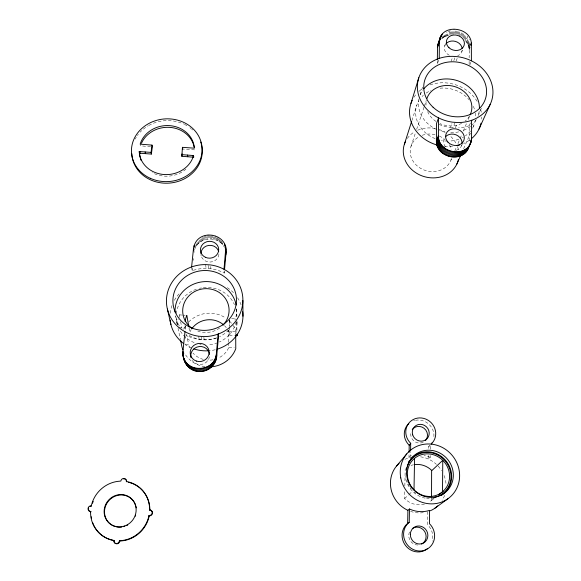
<?xml version="1.0" encoding="UTF-8"?>
<svg xmlns="http://www.w3.org/2000/svg" width="581" height="581" viewBox="0 0 581 581"><rect width="100%" height="100%" fill="white"/><g stroke="black" fill="none" stroke-linecap="round" stroke-linejoin="round"><path stroke-width="0.44" stroke-dasharray="2.9 2.18" d="M469.187 140.82L469.201 125.714L470.523 122.649M428.531 455.548L428.48 459.128L430.216 457.363L430.238 455.555M430.318 449.229L430.368 445.62M431.523 498.621L431.269 500.633A20.611 19.536 51.5 0 1 429.163 502.115M437.326 60.714L437.282 64.244L438.945 59.226M427.79 511.687L427.725 524.904A16.05 15.142 60.3 0 1 432.235 541.151M428.625 448.379L428.647 446.593L429.802 445.344M404.892 459.375A28.752 27.249 51.5 0 1 408.16 458.002L410.513 455.976L410.607 451.466M424.428 504.141A20.611 19.536 51.5 0 1 404.812 498.796L404.732 491.315M404.848 485.89L405.211 468.7M408.966 457.763L409.053 453.282M191.607 266.948L192.137 270.739L193.996 270.114A37.874 35.652 -6.8 0 1 206.066 268.407L210.932 268.756A37.874 35.652 -6.8 0 1 222.494 272.184L224.215 273.07L224.455 270.463M185.216 338.44L185.397 336.675M192.137 270.739L192.398 268.131M193.197 260.317L193.379 258.581M193.996 252.503L194.127 251.537M411.922 120.521L416.773 105.284M420.136 94.725L422.801 86.344M441.495 38.854L442.206 38.259L443.194 35.238M442.206 38.259L442.969 37.714L444.204 33.93M442.969 37.714L443.768 37.22L445.01 33.429M443.768 37.22L444.61 36.77L445.852 32.979M444.61 36.77L445.489 36.371L446.985 31.824M445.489 36.371L446.404 36.029L447.653 32.231M446.404 36.029L447.341 35.739L448.859 31.185M410.999 146.318L415.531 132.7M416.664 129.294L424.021 107.165M424.304 106.316L426.287 100.36M235.712 335.222L235.886 330.8A29.689 28.142 -7.7 0 0 236.808 319.84M444.683 46.037L445.249 44.323M450.079 30.19L448.314 35.499L447.341 35.739M449.549 34.562L450.82 30.764M450.558 34.439L451.836 30.64M451.575 34.373L453.376 29.057M452.599 34.366L454.407 29.05M453.63 34.417L454.93 30.619M454.923 33.763L455.962 30.728M455.947 33.93L457.262 30.132M456.971 34.148L458.286 30.357M457.973 34.424L459.026 31.396M458.961 34.758L460.29 30.967M459.389 36.654L460.994 32.108M451.11 61.383L452.592 57.185M460.864 35.579L461.939 32.551M461.772 36.058L462.846 33.037M453.826 60.656L455.025 57.301M181.795 315.033L179.275 314.851L178.977 315.679A29.689 28.142 -7.7 0 0 178.476 317.458M462.65 36.596L463.732 33.567M194.599 249.648C198.404 236.75 218.601 235.196 224.397 247.303M463.217 37.925L464.575 34.148M464.016 38.549L465.374 34.773M456.252 60.911L457.16 58.398M464.764 39.21L466.136 35.441M465.199 40.663L466.841 36.138M461.764 51.796L462.382 50.097M467.778 36.124L465.853 41.396C469.942 45.819 469.288 52.326 469.128 57.831M466.456 42.159L468.112 37.642M467.001 42.95L468.38 39.188M467.487 43.764L469.15 39.261M467.908 44.606L469.855 39.355M468.271 45.463L469.949 40.968M468.577 46.327L469.971 42.587M468.809 47.214L469.927 44.221M468.983 48.1L469.818 45.863M469.085 48.993L469.92 46.756M469.114 49.879L470.799 45.412M469.782 64.999L471.075 61.666M228.638 342.775L228.696 347.721A21.192 20.204 -8.7 0 1 218.26 358.128M439.163 124.465A37.801 32.405 15.9 0 0 450.406 127.515L451.916 123.695M455.032 122.424L452.882 127.776L450.406 127.515M455.359 127.893L457.225 123.31M228.587 341.875L228.021 331.09L228.369 330.248M450.929 160.182L451.633 158.519M454.807 151.045L456.572 146.891M457.981 143.565L459.738 139.411M460.094 138.583L461.859 134.429M463.268 131.103L466.79 122.794M468.199 119.475L469.608 116.149M461.59 145.642L462.229 144.161M463.594 148.729L470.487 133.078M472.614 128.234L474.06 124.951M478.199 115.532L481.424 108.226M404.579 498.556L408.349 495.07M408.98 494.489L412.75 491.003M431.269 500.633L434.704 497.953M428.647 446.593L428.756 446.513A15.2 14.394 42.3 0 0 430.151 445.235M469.201 125.714L467.385 126.309A37.801 32.405 15.9 0 1 458.649 127.82M410.513 455.976L411.421 455.7M216.524 337.931A37.874 35.652 -6.8 0 1 204.171 339.762L199.174 339.406A37.874 35.652 -6.8 0 1 187.329 335.833L185.579 334.91M182.637 315.091L185.157 315.272M231.637 318.62L234.993 318.86M178.788 327.553L185.542 328.04L186.022 330.625M228.021 331.09L235.61 331.635M227.788 329.885A21.192 20.204 -8.7 0 1 229.807 334.75L229.909 335.193L234.39 335.513M184.969 344.141L188.571 344.402L188.672 344.86A21.192 20.204 -8.7 0 0 189.486 347.38M228.87 347.271L234.274 347.656M194.519 149.862L182.652 149.019M150.602 146.673L140.522 145.846L140.166 144.146M430.216 457.363L429.323 456.957A29.021 27.496 51.2 0 0 424.028 455.344M185.041 325.469L185.542 328.04M175.469 315.999L175.818 317.684M176.559 321.206L177.307 324.786M178.018 328.2L180.4 339.573M179.275 314.851L179.776 317.393M180.611 321.634L181.947 328.418M186.661 334.068L188.571 344.402M189.014 327.873L189.791 332.325L189.972 331.896A21.192 20.204 -8.7 0 1 191.272 329.55M198.702 336.225L199.174 339.406M201.222 336.486L201.665 339.66M203.858 337.379L204.171 339.762M195.586 245.356L195.782 246.954M196.109 244.507L196.298 246.104M196.683 243.693L196.879 245.298M197.322 242.916L197.511 244.521M198.005 242.175L198.194 243.788M198.746 241.478L198.927 243.09M199.436 240.026L199.711 242.444M200.271 239.423L200.532 241.841M201.135 238.871L201.396 241.297M202.043 238.37L202.297 240.803M202.892 237.121L203.227 240.36M205.674 264.595L206.066 268.407M203.946 237.542L204.185 239.975M208.216 265.459L208.506 268.509M204.773 235.588L205.173 239.648M205.79 235.327L206.175 239.387M206.967 236.743L207.192 239.176M207.86 234.971L208.223 239.038M210.729 266.476L210.932 268.756M208.913 234.891L209.262 238.958M210.031 235.683L210.307 238.936M211.077 235.733L211.346 238.98M212.058 235.029L212.377 239.089M213.212 236.823L213.401 239.256M214.229 237.055L214.411 239.488M215.108 235.726L215.398 239.779M216.197 237.694L216.364 240.127M217.141 238.108L217.301 240.534M217.948 236.954L218.209 240.999M218.928 239.096L219.081 241.514M219.771 239.67L219.916 242.088M220.562 240.287L220.707 242.705M221.317 240.962L221.455 243.374M222.015 241.674L222.153 244.085M222.712 243.228L222.799 244.833M224.092 270.804L224.215 273.07M229.161 319.318L229.495 326.369M229.539 327.256L229.909 335.193M229.575 320.342L229.655 322.056M236.757 322.499L236.99 332.187M236.663 309.005L236.707 310.719M236.794 314.292L236.852 316.754M236.946 321.061L237.004 323.508M469.128 61.368L469.136 64.019M411.007 465.454A20.611 19.536 51.5 0 1 413.483 464.785M434.225 498.164A23.974 22.644 49.6 0 1 426.628 498.389M425.11 498.135A23.974 22.644 49.6 0 1 412.837 491.591L411.74 490.458A23.974 22.644 49.6 0 1 405.385 476.435M415.626 493.087A23.255 21.969 49.6 0 1 414.442 492.129M411.254 488.832A23.255 21.969 49.6 0 1 410.339 487.604M409.496 486.326A23.255 21.969 49.6 0 1 408.073 483.639M407.484 482.237A23.255 21.969 49.6 0 1 406.998 480.807M417.862 545.007A9.071 8.562 60.3 0 1 410.128 540.512A9.071 8.562 60.3 0 1 409.721 531.557M423.317 512.696A28.752 27.249 51.5 0 1 410.564 511.389M409.866 457.487A28.752 27.249 51.5 0 1 411.602 457.087M420.557 456.833A28.752 27.249 51.5 0 1 427.594 458.729L429.279 459.484A28.752 27.249 51.5 0 1 436.404 464.357M438.161 466.115A28.752 27.249 51.5 0 1 441.56 470.559M444.08 475.556A28.752 27.249 51.5 0 1 446.07 484.583M444.574 495.39A28.752 27.249 51.5 0 1 442.272 500.292M423.2 442.228A8.592 8.134 42.3 0 1 413.897 440.972A8.592 8.134 42.3 0 1 411.057 431.981M413.694 420.76A15.2 14.394 42.3 0 1 414.602 420.491M415.531 420.281A15.2 14.394 42.3 0 1 433.913 436.709M135.206 139.07A35.252 31.28 -4.9 0 1 136.259 137.239M137.436 135.467A35.252 31.28 -4.9 0 1 138.293 134.327M140.166 132.148A35.252 31.28 -4.9 0 1 141.699 130.609M143.34 129.164A35.252 31.28 -4.9 0 1 148.184 125.801M148.83 125.431A35.252 31.28 -4.9 0 1 183.683 124.014M184.344 124.327A35.252 31.28 -4.9 0 1 187.547 126.084M189.943 127.704A35.252 31.28 -4.9 0 1 191.076 128.583M191.628 129.04A35.252 31.28 -4.9 0 1 192.696 129.991M185.913 169.224A27.532 24.431 -4.9 0 1 158.896 175.251M157.182 174.75A27.532 24.431 -4.9 0 1 152.324 172.666M236.67 308.816A30.866 29.123 -7.1 0 1 234.927 320.095M228.725 329.979A30.866 29.123 -7.1 0 1 219.589 336.639M216.473 337.946A30.866 29.123 -7.1 0 1 187.983 334.707M179.326 325.912A30.866 29.123 -7.1 0 1 175.433 315.817M219.654 328.047A23.218 21.904 -7.1 0 1 197.852 331.264M209.421 356.734A9.405 8.998 -12 0 1 202.028 364.309A9.405 8.998 -12 0 1 192.18 360.438M204.919 366.669A28.171 26.857 -8.7 0 1 184.46 353.088M183.632 329.304A28.171 26.857 -8.7 0 1 185.361 326.188M188.702 321.983A28.171 26.857 -8.7 0 1 225.334 317.771M229.502 321.104A28.171 26.857 -8.7 0 1 231.863 323.733M232.908 325.157A28.171 26.857 -8.7 0 1 236.54 333.102M236.068 309.361A30.365 28.701 -7.3 0 1 236.837 316.173M236.169 321.772A30.365 28.701 -7.3 0 1 219.4 341.998M217.563 342.775A30.365 28.701 -7.3 0 1 207.795 344.86M201.135 344.526A30.365 28.701 -7.3 0 1 199.82 344.286M194.119 342.572A30.365 28.701 -7.3 0 1 179.74 330.066M177.452 324.866A30.365 28.701 -7.3 0 1 176.174 317.458M176.312 313.696A30.365 28.701 -7.3 0 1 197.584 288.83M199.479 288.314A30.365 28.701 -7.3 0 1 201.404 287.922M203.35 287.639A30.365 28.701 -7.3 0 1 234.455 304.633M212.958 359.799A21.192 20.204 -8.7 0 1 207.395 360.104M203.292 359.421A21.192 20.204 -8.7 0 1 192.965 353.052M224.527 325.709A21.192 20.204 -8.7 0 1 226.299 327.691M218.935 254.318A9.042 8.366 -3.8 0 1 210.903 262.002A9.042 8.366 -3.8 0 1 201.295 256.25M201.135 255.727A9.042 8.366 -3.8 0 1 200.939 254.645M215.217 349.74A36.523 34.526 -7.3 0 1 208.049 350.808M191.57 348.048A36.523 34.526 -7.3 0 1 185.295 344.729M170.182 313.253A36.523 34.526 -7.3 0 1 172.383 304.459M174.365 300.341A36.523 34.526 -7.3 0 1 179.899 292.991M227.316 287.66A36.523 34.526 -7.3 0 1 234.296 293.572M237.542 297.755A36.523 34.526 -7.3 0 1 241.18 305.163M229.531 320.676A22.332 21.17 -7.7 0 1 229.437 326.202M185.354 327.161A22.332 21.17 -7.7 0 1 185.157 325.788M177.699 324.786A29.689 28.142 -7.7 0 1 178.091 319.274M469.448 140.217A36.443 31.512 16.1 0 1 463.638 143.492M452.497 146.397A36.443 31.512 16.1 0 1 442.976 146.238M413.912 97.288A36.443 31.512 16.1 0 1 416.889 93.439M418.886 91.457A36.443 31.512 16.1 0 1 422.249 88.82M430.078 84.891A36.443 31.512 16.1 0 1 477.916 102.728M480.625 109.381A36.443 31.512 16.1 0 1 481.366 112.83M481.7 116.999A36.443 31.512 16.1 0 1 481.634 119.076M475.381 119.976A30.306 26.196 16.1 0 1 473.37 126.535M470.595 130.943A30.306 26.196 16.1 0 1 465.403 135.816M463.34 137.131A30.306 26.196 16.1 0 1 462.258 137.719M458.83 139.222A30.306 26.196 16.1 0 1 449.374 141.067M447.399 141.096A30.306 26.196 16.1 0 1 441.458 140.479M435.06 138.598A30.306 26.196 16.1 0 1 418.93 100.629M422.104 96.511A30.306 26.196 16.1 0 1 423.36 95.284M426.163 93.083A30.306 26.196 16.1 0 1 430.949 90.469M440.049 88.181A30.306 26.196 16.1 0 1 469.404 100.077M473.312 106.287A30.306 26.196 16.1 0 1 475.026 111.349M475.352 113.077A30.306 26.196 16.1 0 1 475.563 118.27M479.18 111.305A30.8 26.53 16.1 0 1 477.843 116.345M476.326 119.49A30.8 26.53 16.1 0 1 471.903 125.046M470.53 126.237A30.8 26.53 16.1 0 1 462.389 130.798M458.663 131.887A30.8 26.53 16.1 0 1 448.757 132.599M444.734 132.061A30.8 26.53 16.1 0 1 439.497 130.638M436.977 129.628A30.8 26.53 16.1 0 1 419.119 98.058M420.208 94.776A30.8 26.53 16.1 0 1 422.75 90.222M462.164 50.358A9.027 7.604 14.7 0 1 457.748 55.682M449.302 55.282A9.027 7.604 14.7 0 1 445.307 44.679M461.764 145.141A9.383 8.185 17.6 0 1 454.582 150.595M445.402 146.819A9.383 8.185 17.6 0 1 444.509 138.053M407.296 138.474A28.113 24.7 16.6 0 1 414.58 131.8M417.616 130.246A28.113 24.7 16.6 0 1 435.067 128.481M439.178 129.556A28.113 24.7 16.6 0 1 445.235 132.308M450.921 136.637A28.113 24.7 16.6 0 1 456.143 143.558M457.516 146.652A28.113 24.7 16.6 0 1 458.445 149.854M451.335 159.034A21.148 18.577 16.6 0 1 419.293 167.524A21.148 18.577 16.6 0 1 418.654 136.942M422.155 135.286A21.148 18.577 16.6 0 1 435.445 134.727M439.33 136.07A21.148 18.577 16.6 0 1 445.061 139.687M449.331 144.684A21.148 18.577 16.6 0 1 451.393 149.332M469.521 116.018A23.175 19.957 16.1 0 1 465.149 121.08M461.655 123.354A23.175 19.957 16.1 0 1 439.962 123.615M435.99 121.429A23.175 19.957 16.1 0 1 427.623 111.661M426.018 105.117A23.175 19.957 16.1 0 1 426.229 101.188"/><path stroke-width="0.87" d="M471.518 120.354L471.511 137.37C472.092 158.373 437.994 155.149 438.372 135.852L438.568 117.878L436.592 123.266L436.382 141.096C435.91 158.199 464.64 163.631 468.911 146.39M439.221 58.391L439.403 41.491C440.572 23.131 471.431 26.581 471.358 43.924L471.394 60.838M431.545 496.806L431.632 470.327A20.611 19.536 51.5 0 0 414.754 464.582M437.333 59.836L437.522 46.589L438.742 42.377M414.006 489.841L414.573 458.336M409.227 522.239L409.482 509L410.397 509.414A29.021 27.496 51.2 0 0 428.625 510.684L429.548 510.394L429.49 523.728A16.203 15.288 60 0 1 430.151 546.837A16.203 15.288 60 0 1 407.709 545.283A16.203 15.288 60 0 1 409.111 522.319L407.542 523.51A16.05 15.142 60.3 0 0 405.705 545.733A16.05 15.142 60.3 0 0 427.413 548.66M410.622 450.558L410.658 443.238A15.346 14.518 42 0 1 409.874 421.973A15.346 14.518 42 0 1 431.262 422.779A15.346 14.518 42 0 1 431.211 444.015M407.651 523.423L407.913 510.307L409.482 509M409.075 452.388L409.213 445.228L410.76 443.332M123.55 478.926A2.818 2.68 -44.9 0 1 126.673 481.816L126.36 481.388A2.825 2.687 -44.8 0 0 123.949 478.446A2.825 2.687 -44.8 0 0 120.892 481.003L119.809 481.177A30.437 28.883 -50.3 0 0 91.566 504.751L91.173 505.804A2.883 2.716 -48.3 0 0 88.051 508.419A2.883 2.716 -48.3 0 0 90.454 511.418L90.571 512.507A30.437 28.883 -50.3 0 0 112.75 540.148L114.137 540.766A2.912 2.752 -55 0 0 116.585 543.816A2.912 2.752 -55 0 0 119.715 541.151L119.381 540.867A2.92 2.76 -55 0 1 116.244 543.54A2.92 2.76 -55 0 1 113.789 540.483L113.825 540.337M119.374 540.715L120.478 540.686A30.437 28.883 -50.3 0 0 148.772 516.531L148.997 515.427L149.571 515.819A2.847 2.731 -53 0 0 152.462 513.016A2.847 2.731 -53 0 0 149.811 510.205L149.615 508.76A30.437 28.883 -50.3 0 0 127.384 481.707L126.331 481.526M149.811 510.205L149.862 509.123A30.357 28.803 -50.4 0 0 139.948 488.047M224.527 269.591L225.864 254.827C230.468 232.937 196.821 226.917 193.488 248.552L191.607 266.948M182.892 353.364C183.487 374.048 216.357 372.893 216.452 352.594L218.158 334.075L218.434 337.27L216.742 355.616C216.706 364.868 207.649 372.37 198.608 371.484C188.353 371.186 182.049 360.721 182.964 351.258L184.969 331.693M224.012 269.301L225.711 248.944M181.635 154.626L192.965 155.512L193.139 157.168L181.846 156.289L182.441 147.342L194.352 148.177L194.265 147.087A27.627 24.496 -4.8 0 0 169.659 125.641A27.627 24.496 -4.8 0 0 140.508 143.086L140.166 144.146L152.019 145.119L152.331 146.811L151.365 154.074L139.585 153.195L139.229 151.518L151.045 152.404L151.365 154.074M181.846 156.289L182.114 153.863M151.045 152.404L152.019 145.119M149.252 515.775L149.019 516.872A30.357 28.803 -50.4 0 1 120.812 540.962L119.708 540.998M192.965 155.512L193.567 155.555L193.248 156.623A27.627 24.496 -4.8 0 1 163.944 174.518A27.627 24.496 -4.8 0 1 139.287 152.614L139.229 151.518M410.941 103.462L418.814 77.752M404.383 144.233L411.653 121.371M437.813 44.853L440.304 37.162M437.638 45.71L440.674 36.356M437.522 46.589L441.117 35.579M437.478 47.475L439.403 41.491M439.948 40.002L441.618 34.831M441.618 35.84L442.177 34.119M470.763 44.519L471.322 43.03M470.799 45.412L471.358 43.924M436.382 141.096L438.372 135.852M436.404 142.054L438.394 136.818M436.498 143.02L438.488 137.791M436.665 143.979L438.655 138.757M436.897 144.93L438.895 139.716M437.195 145.875L439.2 140.667M437.566 146.804L439.577 141.604M438.001 147.712L440.013 142.519M438.502 148.598L440.521 143.42M439.062 149.455L441.088 144.284M439.679 150.29L441.713 145.119M440.362 151.082L442.395 145.925M441.088 151.844L443.136 146.688M441.872 152.563L443.928 147.414M442.7 153.239L444.763 148.097M443.572 153.863L445.649 148.729M444.487 154.444L446.571 149.317M445.431 154.974L447.53 149.847M446.411 155.447L448.517 150.326M447.421 155.861L449.541 150.74M448.452 156.216L450.58 151.104M449.505 156.514L451.648 151.409M450.573 156.754L452.722 151.648M451.648 156.928L453.805 151.823M452.73 157.044L454.901 151.939M453.805 157.088L455.991 151.982M454.887 157.073L457.08 151.968M455.947 157.001L458.155 151.895M457 156.855L459.215 151.75M458.039 156.652L460.261 151.547M459.048 156.383L461.285 151.278M460.036 156.064L462.28 150.951M456.819 164.154L460.777 155.156M460.987 155.679L463.246 150.559M461.902 155.236L464.168 150.116M462.781 154.735L465.054 149.615M463.616 154.183L465.897 149.056M464.408 153.587L466.696 148.453M465.141 152.934L467.444 147.799M470.85 140.791L471.518 139.302M465.831 152.237L468.133 147.095M466.456 151.503L468.765 146.354M470.414 142.483L471.416 140.253M467.022 150.726L471.242 141.198M467.531 149.913L470.995 142.12M479.013 129.026L490.197 104.34M439.178 41.607L439.672 40.866M396.612 465.933L406.758 453.892M431.857 470.559L442.773 460.312L442.511 491.824L439.069 494.518M434.995 508.143L447.871 498.788M235.283 335.578L237.077 335.702L237.033 333.944M148.997 515.427L149.317 515.47A2.854 2.738 -52.9 0 0 152.215 512.667A2.854 2.738 -52.9 0 0 149.564 509.849M114.174 540.62L113.099 540.432A30.357 28.803 -50.4 0 1 95.306 528.1M407.913 510.307L407.107 509.944A28.752 27.249 51.5 0 1 399.067 463.377M90.6 511.403L91.006 511.759M409.213 445.228L409.111 445.133A15.2 14.394 42.3 0 1 408.835 423.593M167.386 309.092L170.916 324.51M139.825 151.561L140.181 153.239M183.959 358.499L184.591 361.476M182.964 354.417L183.596 357.431M183.109 355.456L184.235 360.489M182.964 351.258L183.276 352.776M184.874 360.409L185.492 363.365M180.647 340.437L181.497 344.802A28.171 26.857 -8.7 0 0 182.928 349.893M182.892 352.311L183.371 354.584M184.38 359.465L185.005 362.435M185.426 361.309L186.036 364.258M186.036 362.181L186.646 365.122M186.712 363.009L187.314 365.943M187.438 363.786L188.033 366.713M188.222 364.519L188.803 367.439M145.127 151.91L145.461 153.587M189.057 365.202L189.631 368.114M189.936 365.827L190.495 368.739M190.851 366.4L191.41 369.298M191.81 366.909L192.362 369.806M192.805 367.359L193.342 370.25M193.829 367.737L194.352 370.627M194.875 368.056L195.39 370.939M188.702 326.086L186.835 315.396L186.472 316.224A22.332 21.17 -7.7 0 0 185.157 321.627M195.942 368.31L196.451 371.194M197.024 368.492L197.518 371.368M198.121 368.601L198.608 371.484M199.225 368.644L199.697 371.528M236.932 334.809L237.077 335.702M200.329 368.623L200.794 371.499M201.433 368.528L201.883 371.404M202.529 368.361L202.965 371.244M203.611 368.129L204.033 371.012M204.672 367.824L205.086 370.714M205.718 367.461L206.117 370.351M206.734 367.025L207.126 369.923M207.715 366.531L208.1 369.429M208.666 365.979L209.044 368.884M193.488 248.552L193.793 250.919M194.098 245.669L194.294 247.259M182.441 147.342L182.652 149.019M209.581 365.369L209.944 368.274M210.445 364.701L210.801 367.613M211.273 363.982L211.615 366.901M187.561 155.062L187.75 156.725M212.043 363.212L212.377 366.139M212.762 362.399L213.089 365.333M213.423 361.542L213.743 364.483M214.019 360.641L214.338 363.597M193.567 155.555L193.742 157.219M214.563 359.712L214.868 362.675M215.035 358.753L215.34 361.723M215.449 357.765L215.747 360.743M215.791 356.756L216.081 359.748M216.059 355.732L216.357 358.731M216.452 352.594L216.742 355.616M216.393 353.647L216.684 356.661M216.263 354.693L216.553 357.7M225.813 251.922L225.9 252.888M139.585 153.195L139.643 154.285A27.532 24.431 -4.9 0 0 140.181 157.451M224.615 244.209L224.687 245.799M225.624 247.971L225.864 254.827M225.472 247.012L225.588 249.387M225.254 246.061L225.406 249.227M235.712 335.222L235.777 348.687A28.171 26.857 -8.7 0 1 211.099 366.851M242.887 300.515L242.967 316.231M441.19 495.455A23.974 22.644 49.6 0 0 443.63 493.741L444.755 492.761A23.974 22.644 49.6 0 0 445.002 459.709L443.906 458.598A23.974 22.644 49.6 0 0 413.483 456.463L412.365 457.421A23.974 22.644 49.6 0 0 410.331 459.556M408.596 461.953A23.974 22.644 49.6 0 1 409.423 460.726M434.051 497.459A23.255 21.969 49.6 0 0 443.172 493.175L444.262 492.223A23.255 21.969 49.6 0 0 444.509 460.167L443.448 459.092A23.255 21.969 49.6 0 0 413.933 457.015L412.844 457.944A23.255 21.969 49.6 0 0 407.296 466.238M406.475 469.034A23.255 21.969 49.6 0 1 406.838 467.618M431.879 442.998A15.2 14.394 42.3 0 1 431.356 443.782M437.776 505.877A28.752 27.249 51.5 0 1 430.289 510.779M412.278 528.601A9.071 8.562 60.3 0 1 424.74 531.6A9.071 8.562 60.3 0 1 421.661 544.085M412.234 429.599A8.592 8.134 42.3 0 1 412.561 429.177M412.917 428.785A8.592 8.134 42.3 0 1 424.115 428.306A8.592 8.134 42.3 0 1 426.323 439.389M426.026 439.832A8.592 8.134 42.3 0 1 425.343 440.652M94.972 527.555A30.357 28.803 -50.4 0 1 92.778 522.958M91.551 518.644A30.357 28.803 -50.4 0 1 91.232 516.734M92.524 503.233A30.357 28.803 -50.4 0 1 93.2 501.381M128.307 482.266A30.357 28.803 -50.4 0 1 129.519 482.579M130.122 482.753A30.357 28.803 -50.4 0 1 132.49 483.574M133.064 483.813A30.357 28.803 -50.4 0 1 134.204 484.329M134.763 484.612A30.357 28.803 -50.4 0 1 139.462 487.648M90.861 511.774A2.876 2.709 -48.4 0 1 88.646 508.063M90.149 506.45A2.876 2.709 -48.4 0 1 91.58 506.174M115.481 526.64A16.464 15.622 -50.4 0 1 107.979 501.672A16.464 15.622 -50.4 0 1 134.16 502.093M134.661 502.986A16.464 15.622 -50.4 0 1 135.489 504.874M135.809 505.855A16.464 15.622 -50.4 0 1 136.252 507.888M135.663 515.209A16.464 15.622 -50.4 0 1 135.308 516.218M127.726 525.042A16.464 15.622 -50.4 0 1 126.781 525.536M124.799 526.35A16.464 15.622 -50.4 0 1 123.782 526.662M121.705 527.069A16.464 15.622 -50.4 0 1 116.49 526.887M141.183 160.516A27.532 24.431 -4.9 0 1 140.624 158.998M141.459 143.267A27.532 24.431 -4.9 0 1 169.906 127.384A27.532 24.431 -4.9 0 1 194.192 147.196M201.295 143.994A35.252 31.28 -4.9 0 1 171.816 182.833A35.252 31.28 -4.9 0 1 131.843 153.696M200.685 142.04A35.252 31.28 -4.9 0 1 201.106 143.34M175.041 312.012A30.866 29.123 -7.1 0 1 202.609 281.785A30.866 29.123 -7.1 0 1 236.198 305.047M190.8 356.581A9.405 8.998 -12 0 1 199.167 346.559A9.405 8.998 -12 0 1 209.48 354.381M191.004 357.743A9.405 8.998 -12 0 1 190.88 357.162M192.456 328.643A23.218 21.904 -7.1 0 1 187.525 297.428A23.218 21.904 -7.1 0 1 220.795 293.587A23.218 21.904 -7.1 0 1 223.046 325.113M192.035 328.439A21.192 20.204 -8.7 0 1 223.54 324.801M242.713 311.728A36.523 34.526 -7.3 0 1 217.541 349.087M208.049 350.808A36.523 34.526 -7.3 0 1 193.814 348.883M183.378 343.364A36.523 34.526 -7.3 0 1 170.589 323.029M170.458 322.288A36.523 34.526 -7.3 0 1 170.153 320.044M200.888 253.556A9.042 8.366 -3.8 0 1 208.957 245.378A9.042 8.366 -3.8 0 1 218.71 251.602M458.416 159.572A28.113 24.7 16.6 0 1 422.714 176.137A28.113 24.7 16.6 0 1 405.625 141.256M445.903 43.858A9.027 7.604 14.7 0 1 455.366 41.382A9.027 7.604 14.7 0 1 462.164 48.354M445.482 136.753A9.383 8.185 17.6 0 1 456.114 134.857A9.383 8.185 17.6 0 1 462.062 143.558M423.825 88.828A30.8 26.53 16.1 0 1 457.93 80.839A30.8 26.53 16.1 0 1 479.419 107.826M481.039 123.165A36.443 31.512 16.1 0 1 471.736 138.438M459.36 145.054A36.443 31.512 16.1 0 1 457.116 145.635M437.464 145.127A36.443 31.512 16.1 0 1 412.234 100.288M426.853 98.654A23.175 19.957 16.1 0 1 456.441 87.165A23.175 19.957 16.1 0 1 470.138 114.856M446.375 491.511L445.242 492.499A24.162 22.819 49.3 0 1 414.202 490.342L413.098 489.195A24.162 22.819 49.3 0 1 413.708 455.903L414.834 454.945A24.162 22.819 49.3 0 1 445.504 457.094L446.607 458.213A24.162 22.819 49.3 0 1 446.375 491.511M443.281 491.156L442.264 492.049A21.817 20.611 49.6 0 1 414.253 490.095L413.251 489.064A21.817 20.611 49.6 0 1 413.803 458.99L414.827 458.118A21.817 20.611 49.6 0 1 442.526 460.065L443.521 461.074A21.817 20.611 49.6 0 1 443.281 491.156M218.623 333.908L216.241 334.736A38.259 35.964 -6.6 0 1 203.749 336.588L198.702 336.225A38.259 35.964 -6.6 0 1 186.741 332.623L184.54 331.468A38.259 35.964 -6.6 0 1 166.609 297.632A38.259 35.964 -6.6 0 1 191.149 267.093L193.488 266.316A38.259 35.964 -6.6 0 1 205.674 264.595L210.591 264.951A38.259 35.964 -6.6 0 1 222.276 268.407L224.426 269.519A38.259 35.964 -6.6 0 1 242.756 303.129A38.259 35.964 -6.6 0 1 218.623 333.908M471.954 120.209L469.68 120.95A38.186 32.659 15.9 0 1 457.537 122.54L452.526 122.17A38.186 32.659 15.9 0 1 440.398 118.749L438.125 117.667A38.186 32.659 15.9 0 1 417.361 86.395A38.186 32.659 15.9 0 1 438.786 58.528L441.023 57.824A38.186 32.659 15.9 0 1 452.882 56.35L457.763 56.72A38.186 32.659 15.9 0 1 469.601 60.003L471.83 61.041A38.186 32.659 15.9 0 1 492.957 92.11A38.186 32.659 15.9 0 1 471.954 120.209M400.774 477.931A30.677 28.963 49.3 0 0 449.396 497.627A30.677 28.963 49.3 0 0 439.635 446.208A30.677 28.963 49.3 0 0 400.774 477.931M412.699 434.9A8.671 8.207 42 0 0 427.042 438.72A8.671 8.207 42 0 0 422.518 424.624A8.671 8.207 42 0 0 412.699 434.9M410.339 534.404A9.158 8.635 60 0 0 423.382 543.09A9.158 8.635 60 0 0 423.607 527.483A9.158 8.635 60 0 0 410.339 534.404M124.494 526.03A16.508 15.665 -50.3 0 0 131.284 498.556A16.508 15.665 -50.3 0 0 104.602 507.576A16.508 15.665 -50.3 0 0 124.494 526.03M150.319 178.302A35.368 31.367 -4.8 0 0 202.094 148.358A35.368 31.367 -4.8 0 0 147.915 124.014A35.368 31.367 -4.8 0 0 150.319 178.302M190.212 327.285A31.81 29.907 -6.6 0 0 236.423 298.489A31.81 29.907 -6.6 0 0 187.402 275.554A31.81 29.907 -6.6 0 0 190.212 327.285M205.376 257.281A9.136 8.439 -3.7 0 0 218.703 249.285A9.136 8.439 -3.7 0 0 204.665 242.684A9.136 8.439 -3.7 0 0 205.376 257.281M196.414 361.084A9.507 9.085 -11.8 0 0 209.022 350.757A9.507 9.085 -11.8 0 0 193.589 345.601A9.507 9.085 -11.8 0 0 196.414 361.084M448.997 47.729A9.114 7.662 14.6 0 0 464.103 45.376A9.114 7.662 14.6 0 0 453.057 35.085A9.114 7.662 14.6 0 0 448.997 47.729M433.092 107.245A31.744 27.154 15.9 0 0 485.571 98.421A31.744 27.154 15.9 0 0 446.825 62.261A31.744 27.154 15.9 0 0 433.092 107.245M447.907 142.113A9.485 8.25 17.5 0 0 463.841 140.442A9.485 8.25 17.5 0 0 453.144 128.808A9.485 8.25 17.5 0 0 447.907 142.113"/></g></svg>
